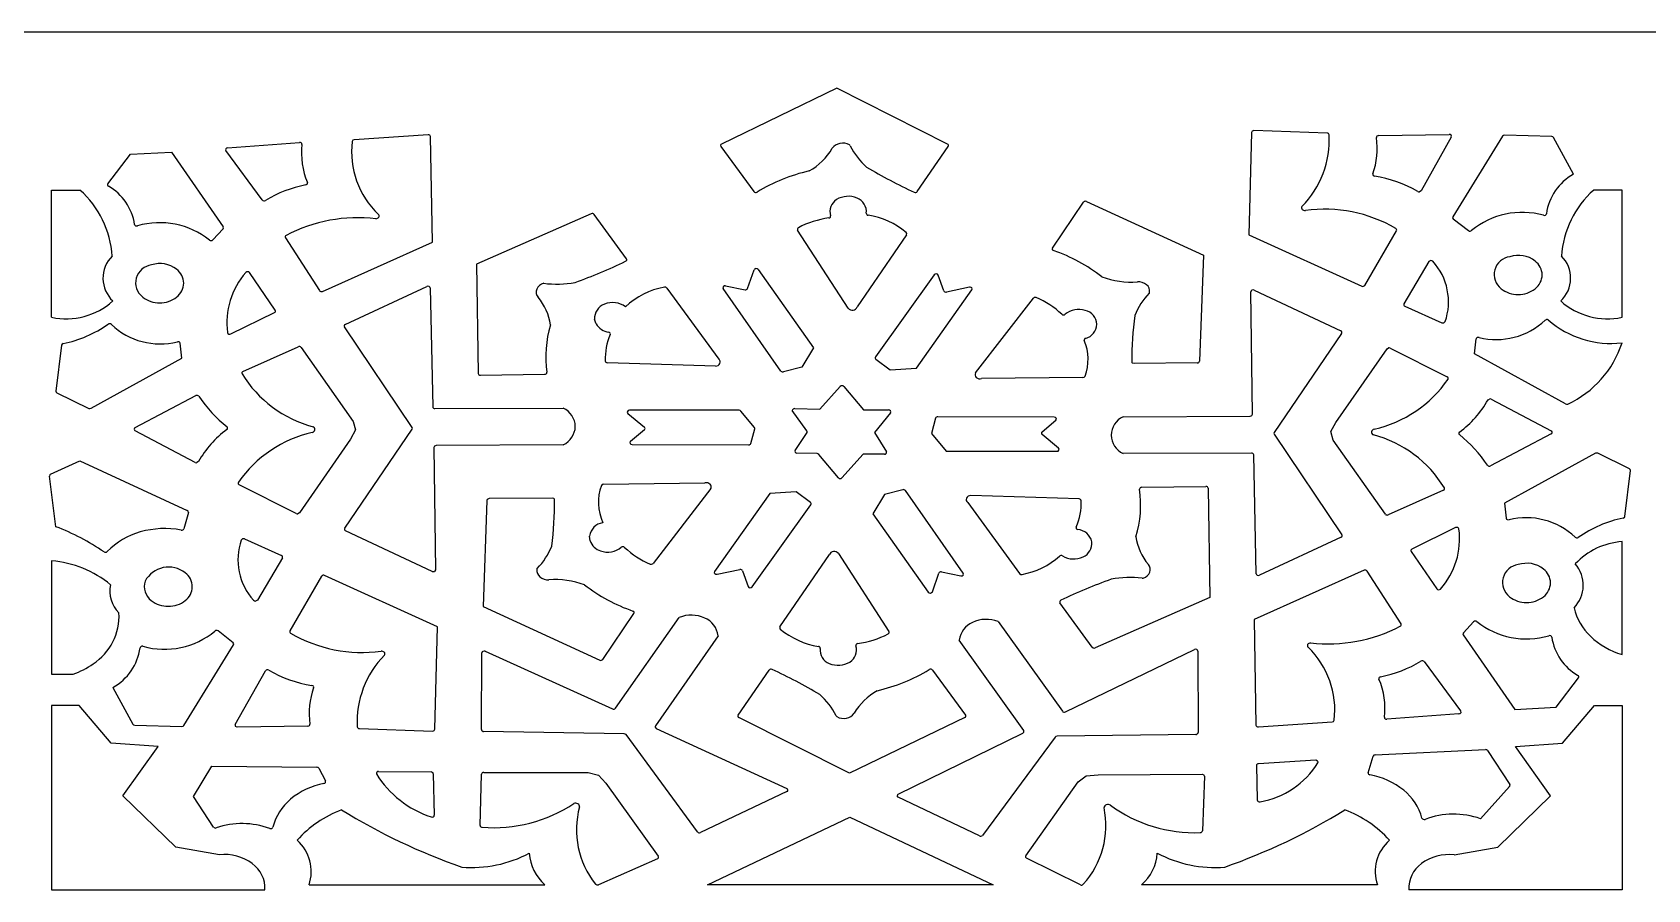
# Model space of a CAD drawing. Extents: x 0 to 1000, y 0 to 1000.
# Drawn here: x 289.7 to 572.7, y 849.8 to 1000 of the extents above; entities that cross this region are included whole.
import ezdxf

# ---------------------------------------------------------------- set-up
doc = ezdxf.new("R2010")
doc.units = 0
doc.layers.add('WHITE', color=7, linetype='CONTINUOUS')

msp = doc.modelspace()

# ---------------------------------------------------------------- linework, layer by layer
at = {"layer": 'WHITE', "linetype": 'Continuous'}
for p, q in [((1000, 1000), (0, 1000)), ((430.6773, 990.1848), (410.4883, 980.405)), ((450.0656, 980.3923), (430.6773, 990.1848)), ((359.0648, 982.042), (346.1329, 981.1694)), ((503.3389, 982.4632), (502.8746, 964.519)), ((503.4609, 982.687), (503.3389, 982.4632)), ((516.557, 982.3498), (503.7419, 982.7725)), ((525.5901, 981.9113), (537.9495, 982.1006)), ((330.0144, 970.6182), (323.634, 979.2619)), ((323.9295, 979.7399), (336.5527, 980.7049)), ((359.822, 963.2541), (359.484, 981.7316)), ((410.3105, 980.2103), (410.3539, 979.9701)), ((410.3539, 979.9701), (416.1455, 972.1027)), ((444.7737, 972.0872), (450.1996, 979.9683)), ((538.3089, 981.6526), (533.0211, 972.2452)), ((547.2929, 981.7987), (538.5967, 967.6864)), ((555.9189, 981.75), (547.6519, 981.9726)), ((559.7309, 975.1262), (556.2607, 981.5614)), ((302.9798, 973.4638), (306.9162, 978.6248)), ((306.9162, 978.6248), (314.1472, 978.9865)), ((314.1472, 978.9865), (323.1703, 965.9303)), ((293.1211, 950.067), (293.1211, 972.3572)), ((293.1211, 972.3572), (298.079, 972.3572)), ((533.0211, 972.2452), (532.769, 972.0715)), ((568.2334, 972.3572), (563.2757, 972.3572)), ((568.2334, 950.067), (568.2334, 972.3572)), ((387.6583, 968.1999), (367.5763, 959.3882)), ((393.8222, 960.3058), (388.1749, 968.0827)), ((468.4494, 962.2028), (473.8994, 970.2312)), ((474.4278, 970.3536), (494.8967, 960.9696)), ((323.1436, 965.5861), (321.3564, 963.6253)), ((432.6464, 951.6417), (423.8012, 965.3517)), ((523.1833, 955.6604), (528.7238, 965.2397)), ((538.6751, 967.3158), (541.3242, 965.2495)), ((334.066, 964.0123), (340.0251, 954.7404)), ((340.5545, 954.6103), (359.822, 963.2541)), ((442.8812, 964.5389), (434.2138, 951.8733)), ((502.8746, 964.519), (522.6445, 955.5192)), ((367.5763, 959.3882), (367.8562, 940.2246)), ((494.8967, 960.9696), (494.2029, 942.3653)), ((534.4191, 959.8302), (530.0385, 952.4415)), ((534.7357, 960.0076), (534.4191, 959.8302)), ((332.2935, 951.3345), (327.7945, 957.8851)), ((415.0567, 955.1186), (416.1754, 958.3727)), ((416.390022, 958.575706), (416.5, 958.6008)), ((416.8837, 958.4452), (426.585, 944.7297)), ((447.7449, 957.5124), (437.449, 943.123)), ((449.4203, 954.6993), (448.4514, 957.4406)), ((340.2562, 954.5847), (340.5545, 954.6103)), ((344.561, 948.8033), (358.8619, 955.4753)), ((359.4413, 955.2061), (359.8786, 934.3931)), ((400.8832, 955.1936), (409.9849, 942.7329)), ((420.8848, 940.6451), (410.7686, 955.1191)), ((411.1981, 955.5827), (414.5907, 954.8972)), ((444.6319, 941.1355), (454.3308, 954.852)), ((453.8994, 955.3165), (449.8883, 954.4805)), ((454.3039, 955.2011), (454.222289, 955.266283)), ((503.4902, 933.08), (503.2193, 954.533)), ((503.7998, 954.8102), (518.9726, 947.6771)), ((324.511, 947.1388), (332.1559, 950.9093)), ((454.9949, 940.3058), (465.1158, 953.4144)), ((530.2009, 952.0265), (536.6898, 949.12)), ((356.2993, 930.7544), (344.4138, 948.3761)), ((388.493153, 948.922722), (388.2251, 949.7049)), ((554.7517, 949.5688), (555.0196, 949.6878)), ((315.9308, 942.8758), (315.6432, 945.5041)), ((519.1179, 947.2495), (507.2926, 929.8979)), ((542.4038, 943.6344), (542.6914, 946.2627)), ((294.8382, 945.1901), (293.8592, 937.1311)), ((300.0245, 934.1152), (315.9308, 942.8758)), ((326.6382, 940.5734), (336.2976, 944.8936)), ((336.8194, 944.7743), (345.9641, 931.825)), ((426.585, 944.7297), (424.5648, 941.3275)), ((437.5214, 942.7308), (440.0128, 940.8625)), ((518.0859, 931.6326), (527.0751, 944.5411)), ((527.0751, 944.5411), (527.3156, 944.6913)), ((527.6152, 944.654), (537.613, 939.614)), ((558.3101, 934.8738), (542.4038, 943.6344)), ((368.2501, 939.9121), (379.4917, 940.073)), ((409.4469, 941.5089), (390.4811, 942.1103)), ((424.5648, 941.3275), (421.3373, 940.5)), ((440.0128, 940.8625), (444.6319, 941.1355)), ((482.7471, 941.9543), (482.4711, 942.045)), ((493.8203, 942.0588), (482.7471, 941.9543)), ((294.0456, 936.8286), (299.6087, 934.1062)), ((427.6988, 933.9593), (431.2843, 937.9432)), ((431.9163, 937.9345), (435.3329, 933.8526)), ((473.7934, 939.5183), (456.0243, 939.3136)), ((307.7572, 930.7248), (318.3699, 936.3318)), ((360.2669, 934.0822), (382.734753, 934.129899)), ((423.2976, 934.0638), (427.6988, 933.9593)), ((544.7615, 935.5731), (545.0053, 935.7458)), ((545.3247, 935.7078), (555.8339, 930.1522)), ((345.9641, 931.825), (346.3779, 930.3192)), ((394.0714, 933.2292), (396.9639, 930.8112)), ((413.5432, 933.7675), (394.3485, 933.7662)), ((416.2536, 930.751), (413.8639, 933.6286)), ((425.4457, 930.1781), (422.866803, 933.704704)), ((435.3329, 933.8526), (439.7357, 933.8344)), ((440.0594, 933.3469), (437.3067, 929.8592)), ((447.9794, 932.4036), (447.2436, 929.708)), ((468.7716, 932.5664), (448.3595, 932.6511)), ((466.6252, 929.975), (469.0488, 932.0309)), ((480.8296, 932.6279), (503.1058, 932.7606)), ((517.2131, 930.0268), (518.0859, 931.6326)), ((318.2665, 924.6383), (307.7572, 930.1937)), ((345.5053, 928.7134), (336.5162, 915.8049)), ((344.4734, 913.0965), (356.2986, 930.448)), ((346.3779, 930.3192), (345.5053, 928.7134)), ((396.9658, 930.371), (394.5423, 928.3152)), ((415.6116, 927.9424), (416.3111, 930.5048)), ((423.3684, 926.7389), (425.4532, 929.8648)), ((437.3067, 929.8592), (439.3584, 926.5156)), ((447.2436, 929.708), (449.8425, 926.5786)), ((469.5196, 927.1168), (466.6272, 929.5348)), ((507.2918, 929.5916), (519.1772, 911.97)), ((517.627, 928.5212), (517.2131, 930.0268)), ((526.7719, 915.5719), (517.627, 928.5212)), ((555.8339, 929.6214), (545.2211, 924.0142)), ((555.8339, 930.1522), (556.0108, 929.8868)), ((360.1009, 927.266), (360.372, 905.813)), ((382.7615, 927.7181), (360.4854, 927.5854)), ((394.8194, 927.7797), (415.2315, 927.6951)), ((427.2067, 926.1881), (423.6972, 926.2716)), ((430.9493, 921.9479), (427.5152, 926.0504)), ((435.3017, 926.0731), (431.5813, 921.9391)), ((439.0102, 926.0577), (435.3017, 926.0731)), ((449.8425, 926.5786), (469.2425, 926.5798)), ((503.3242, 926.2637), (480.8558, 926.2163)), ((504.1497, 905.1399), (503.7126, 925.9529)), ((563.5665, 926.2308), (547.6604, 917.4702)), ((569.5455, 923.5173), (563.9823, 926.2399)), ((292.9294, 922.56), (298.0347, 924.9351)), ((298.0347, 924.9351), (316.8837, 916.2305)), ((318.8297, 924.7729), (318.5859, 924.6002)), ((568.7528, 915.1558), (569.7318, 923.2149)), ((293.8821, 913.3692), (292.7358, 922.2521)), ((335.9758, 915.6921), (325.978, 920.732)), ((389.7976, 920.8277), (407.5668, 921.0325)), ((408.5962, 920.0402), (398.4753, 906.9316)), ((442.2537, 919.846), (439.0262, 919.0186)), ((484.0996, 920.273), (495.3409, 920.4341)), ((495.7351, 920.1216), (496.0148, 900.9578)), ((536.9528, 919.7726), (527.2934, 915.4524)), ((369.3881, 917.9807), (368.6945, 899.3764)), ((380.8439, 918.3917), (369.7707, 918.2872)), ((381.1202, 918.3009), (380.8439, 918.3917)), ((418.9591, 919.2106), (409.2604, 905.494)), ((415.8464, 902.8336), (426.1423, 917.223)), ((423.5782, 919.4836), (418.9591, 919.2106)), ((426.0698, 917.6154), (423.5782, 919.4836)), ((439.0262, 919.0186), (437.0063, 915.6164)), ((452.8224, 905.227), (442.7062, 919.7009)), ((453.6061, 917.6132), (462.7079, 905.1524)), ((473.1101, 918.2357), (454.1441, 918.8372)), ((547.6604, 917.4702), (547.9478, 914.8419)), ((317.0711, 915.887), (316.2906, 913.0024)), ((336.5162, 915.8049), (336.2754, 915.6547)), ((437.0063, 915.6164), (446.7073, 901.9007)), ((548.1151, 914.6089), (548.4416, 914.5663)), ((359.7913, 905.5358), (344.6185, 912.6689)), ((387.443033, 910.904791), (387.3529, 911.7137)), ((519.03, 911.5428), (504.7294, 904.8708)), ((539.08, 913.2072), (531.4354, 909.4367)), ((326.3431, 911.0378), (326.567, 911.241)), ((326.9012, 911.226), (333.3902, 908.3195)), ((420.7101, 895.8072), (429.3775, 908.4727)), ((430.9448, 908.7043), (439.7898, 894.9943)), ((531.2978, 909.0115), (535.7965, 902.4611)), ((568.2334, 890.9849), (568.2334, 910.7683)), ((293.1211, 907.4162), (293.1211, 887.5365)), ((333.5525, 907.9045), (329.1719, 900.5158)), ((360.372, 905.813), (360.1801, 905.5369)), ((409.6916, 905.0295), (413.7028, 905.8655)), ((414.1707, 905.6468), (415.1398, 902.9054)), ((523.0365, 905.7358), (503.7692, 897.092)), ((529.5251, 896.3337), (523.566, 905.6056)), ((340.4077, 904.6857), (334.8674, 895.1063)), ((360.7166, 895.827), (340.9466, 904.8268)), ((447.4156, 901.9735), (448.5345, 905.2275)), ((449.0005, 905.4488), (452.393, 904.7633)), ((329.1719, 900.5158), (328.8553, 900.3385)), ((475.4164, 892.2633), (469.7688, 900.0402)), ((496.0148, 900.9578), (475.9328, 892.1461)), ((536.1166, 902.2997), (536.4533, 902.4362)), ((368.6945, 899.3764), (389.1633, 889.9924)), ((389.6916, 890.1149), (395.1416, 898.1433)), ((391.8842, 881.5557), (403.068, 897.4649)), ((395.1696, 898.3982), (394.9574, 898.5866)), ((324.9159, 893.0302), (322.2668, 895.0965)), ((360.2521, 877.8828), (360.7166, 895.827)), ((458.9167, 896.7326), (470.1954, 881.0493)), ((503.7692, 897.092), (504.1072, 878.6144)), ((540.4207, 894.4158), (549.4438, 881.3595)), ((542.2346, 896.7208), (540.4474, 894.7599)), ((316.2981, 878.5474), (324.9945, 892.6596)), ((369.0633, 891.5338), (391.3605, 881.4366)), ((409.8826, 894.2776), (398.8853, 878.4617)), ((463.4129, 877.6465), (452.1284, 893.5082)), ((470.7266, 880.9372), (493.3483, 891.8553)), ((493.9327, 891.5834), (493.9523, 877.2894)), ((368.41531, 877.81369), (368.4881, 891.2588)), ((533.5766, 889.7278), (539.9573, 881.0843)), ((293.1211, 887.5365), (296.8838, 887.5365)), ((325.2821, 878.6935), (330.5699, 888.1008)), ((413.3915, 880.3777), (418.8173, 888.2588)), ((447.4455, 888.2433), (453.2371, 880.3759)), ((556.6748, 881.7214), (560.6112, 886.8822)), ((303.8601, 885.22), (307.3305, 878.7846)), ((297.9672, 882.0645), (293.1211, 882.0645)), ((293.1211, 882.0645), (293.1211, 849.7674)), ((303.5601, 875.4556), (297.9672, 882.0645)), ((539.6616, 880.6061), (527.0383, 879.641)), ((539.9573, 881.0843), (539.9711, 880.7785)), ((549.4438, 881.3595), (556.6748, 881.7214)), ((557.7944, 875.4556), (563.3875, 882.0645)), ((563.3875, 882.0645), (568.2334, 882.0645)), ((568.2334, 882.0645), (568.2334, 849.7674)), ((307.6721, 878.596), (315.9394, 878.3735)), ((325.6415, 878.2455), (325.3101, 878.3883)), ((338.0011, 878.4347), (325.6415, 878.2455)), ((347.0341, 877.9962), (359.8492, 877.5735)), ((393.4308, 877.0866), (368.795, 877.4944)), ((398.8489, 878.2212), (399.032, 878.0302)), ((399.032, 878.0302), (421.9247, 867.4953)), ((432.9137, 870.1612), (413.5254, 879.9538)), ((453.1027, 879.941), (432.9137, 870.1612)), ((504.5264, 878.3041), (517.4584, 879.1766)), ((311.8025, 874.8549), (303.5601, 875.4556)), ((305.6208, 866.2033), (311.8025, 874.8549)), ((406.2489, 859.8966), (393.7552, 876.9329)), ((441.4176, 866.5007), (463.2775, 877.2165)), ((468.927, 876.5053), (456.1766, 859.2911)), ((493.5712, 876.973), (469.2524, 876.6578)), ((549.5521, 874.8549), (557.7944, 875.4556)), ((555.7339, 866.2033), (549.5521, 874.8549)), ((514.5676, 872.445), (504.5392, 871.8478)), ((514.9139, 872.3099), (514.5676, 872.445)), ((523.7687, 870.2727), (524.6362, 873.1788)), ((524.9902, 873.4195), (544.3086, 874.3273)), ((544.6724, 874.1605), (548.57, 868.2044)), ((317.9586, 866.107), (321.1902, 871.4006)), ((321.1902, 871.4006), (339.5518, 871.2518)), ((339.9035, 871.0609), (341.0899, 868.8169)), ((350.3983, 870.4986), (359.5964, 870.404)), ((359.9789, 870.0943), (360.156, 862.8041)), ((368.1841, 861.0252), (368.4311, 870.0147)), ((368.8185, 870.3239), (387.1275, 870.3148)), ((387.1275, 870.3148), (388.9317, 869.8545)), ((388.9317, 869.8545), (390.1986, 868.4346)), ((472.9589, 868.6627), (474.3494, 869.7083)), ((474.3494, 869.7083), (476.4891, 869.8942)), ((476.4891, 869.8942), (494.6768, 869.9929)), ((494.6768, 869.9929), (494.9565, 869.8978)), ((495.0668, 869.6674), (494.7194, 860.0788)), ((504.1803, 871.5256), (504.3416, 865.4845)), ((314.8933, 857.1914), (305.6208, 866.2033)), ((321.4649, 860.7435), (317.9586, 866.107)), ((390.1986, 868.4346), (399.3976, 855.6248)), ((421.9285, 866.9462), (406.7754, 859.7852)), ((441.4219, 865.9565), (441.2296, 866.2278)), ((463.7947, 855.7227), (472.9589, 868.6627)), ((548.5407, 867.8684), (543.4495, 862.1973)), ((546.4612, 857.1914), (555.7339, 866.2033)), ((455.6499, 859.1816), (441.4219, 865.9565)), ((407.9941, 850.6249), (432.9393, 862.503)), ((432.9393, 862.503), (458.0745, 850.6249)), ((322.5469, 855.8695), (314.8933, 857.1914)), ((399.247, 855.1865), (388.902, 850.6378)), ((473.3413, 850.6249), (463.9289, 855.2941)), ((538.8076, 855.8695), (546.4612, 857.1914)), ((293.1211, 849.7674), (330.4949, 849.7674)), ((338.2216, 850.6249), (379.5472, 850.6249)), ((458.0745, 850.6249), (407.9941, 850.6249)), ((525.382, 850.6249), (484.0564, 850.6249)), ((568.2334, 849.7674), (530.8596, 849.7674))]:
    msp.add_line(p, q, dxfattribs=at)
for centre, radius, start, end in [((359.10234, 981.609326), 0.4343, 54.116511, 94.958727), ((503.722472, 982.331841), 0.441087, 87.475546, 126.371366), ((500.324143, 981.154686), 16.628153, 315.379779, 3.091314), ((516.574243, 981.991287), 0.358927, 9.641264, 92.753496), ((537.973215, 981.699871), 0.40143, 39.961763, 93.386733), ((323.845006, 979.424761), 0.266547, 147.621349, 217.662014), ((323.947034, 979.344219), 0.396069, 92.537267, 145.685012), ((336.595595, 980.278024), 0.429025, 51.460716, 95.738204), ((336.690759, 980.386502), 0.284967, 354.683988, 52.837723), ((350.175422, 978.834564), 13.288777, 173.407979, 202.860141), ((360.804337, 979.055356), 15.136199, 173.03926, 226.313596), ((346.13123, 980.808652), 0.360752, 89.734748, 167.016841), ((359.189028, 981.718291), 0.295273, 2.583377, 55.351944), ((410.623615, 980.102897), 0.331023, 114.12807, 161.067287), ((420.369449, 985.345418), 11.078753, 299.547619, 329.20047), ((431.586418, 978.513369), 2.058274, 100.217808, 145.718878), ((431.684862, 978.209829), 2.374853, 59.463342, 101.256172), ((432.720841, 979.967421), 0.334662, 27.085682, 59.339942), ((443.925576, 985.555909), 12.186428, 206.492388, 228.836833), ((449.961731, 980.126299), 0.285561, 326.406785, 68.670219), ((512.360807, 979.626146), 12.996335, 340.027501, 8.560567), ((525.498733, 981.589861), 0.287861, 132.380489, 185.811596), ((525.589686, 981.483661), 0.42764, 89.944539, 131.791089), ((538.077189, 981.78517), 0.266954, 330.224562, 40.262495), ((547.627359, 981.565752), 0.407587, 86.548097, 145.143101), ((555.923374, 981.354086), 0.395939, 31.574088, 90.647431), ((483.202726, 1055.662248), 92.317759, 239.180001, 245.038716), ((337.681553, 973.570346), 0.268847, 325.456122, 22.239658), ((433.145588, 944.540579), 32.013316, 103.204448, 120.895056), ((524.826609, 975.097437), 0.266603, 160.370245, 217.782033), ((524.918998, 975.167049), 0.382274, 217.544521, 262.907864), ((521.429786, 952.939799), 22.117374, 60.132347, 81.046961), ((564.26254, 966.923928), 9.370861, 118.920033, 172.140746), ((286.839288, 959.698805), 16.928263, 3.687705, 48.397309), ((303.202519, 973.293961), 0.280087, 142.671886, 242.686928), ((298.406974, 964.93141), 9.360187, 8.714619, 60.092319), ((341.728305, 952.200634), 21.452681, 100.946243, 121.31165), ((337.589243, 973.644384), 0.38696, 279.738744, 324.176561), ((416.456338, 972.347228), 0.395493, 218.191175, 262.088303), ((416.476588, 972.411006), 0.461589, 260.688235, 300.059881), ((432.659519, 967.452038), 3.813601, 65.734122, 122.097811), ((433.336994, 968.574631), 2.516623, 353.613605, 69.294082), ((444.436571, 972.390763), 0.464878, 245.542139, 282.779313), ((444.45603, 972.32593), 0.397374, 282.110737, 323.074995), ((532.669585, 972.521697), 0.461043, 240.734445, 282.452535), ((574.515412, 959.698805), 16.928263, 131.602691, 176.312971), ((330.325664, 970.863632), 0.396386, 218.255783, 262.321363), ((330.345242, 970.927511), 0.462436, 260.974789, 300.435863), ((350.076762, 967.814943), 0.401796, 330.567315, 47.230917), ((387.839381, 967.800928), 0.438142, 40.02379, 114.411784), ((431.902531, 968.604267), 2.435434, 121.415064, 197.670975), ((429.32775, 967.773403), 0.270254, 322.584592, 19.809381), ((436.166256, 968.27137), 0.329084, 175.934708, 266.226896), ((434.054668, 954.466713), 13.63738, 49.978096, 81.184669), ((474.217453, 969.995125), 0.396092, 102.384919, 143.415374), ((474.238041, 969.929959), 0.464198, 65.871281, 103.141852), ((512.4945, 969.253541), 0.401417, 146.516719, 222.995244), ((512.657703, 969.400584), 0.62107, 222.649721, 279.648871), ((516.086675, 944.161267), 24.850464, 59.755584, 97.688964), ((550.725797, 954.555302), 13.891668, 74.353496, 129.569035), ((554.593286, 968.378179), 0.462072, 254.833966, 297.549383), ((554.658473, 968.258197), 0.325553, 297.144042, 350.64886), ((307.969774, 966.39939), 0.314638, 189.104981, 244.79855), ((308.044407, 966.521389), 0.45707, 242.844911, 286.079251), ((312.069831, 952.690512), 13.947695, 51.429501, 106.232293), ((322.950778, 965.774193), 0.269369, 315.711335, 35.417428), ((346.833397, 940.144921), 27.370602, 83.520724, 117.495655), ((349.924969, 967.933806), 0.593113, 269.713198, 327.771461), ((424.044167, 965.501643), 0.28551, 111.873074, 211.680118), ((431.767862, 950.35841), 17.283581, 98.273768, 116.938553), ((429.232049, 967.854993), 0.395894, 277.058839, 321.621321), ((528.476953, 965.37682), 0.282374, 330.948458, 63.352075), ((538.831012, 967.542376), 0.275037, 148.422259, 235.467234), ((541.58758, 965.601087), 0.439297, 233.162442, 272.155153), ((541.595732, 965.600724), 0.438703, 271.092988, 309.825497), ((321.041679, 963.934884), 0.437382, 230.911383, 273.673195), ((321.051485, 963.926868), 0.428855, 272.434311, 315.316251), ((334.308044, 964.161938), 0.284565, 112.990388, 211.725452), ((442.656909, 964.694674), 0.273078, 325.219353, 52.115237), ((468.666281, 962.050044), 0.265277, 144.841875, 202.670133), ((307.575557, 956.907888), 5.460884, 134.728055, 226.91468), ((312.111462, 954.763464), 4.710681, 51.847764, 108.523796), ((352.031257, 1047.352933), 96.891527, 289.787499, 295.460871), ((393.550577, 960.175633), 0.332182, 293.757181, 340.600846), ((393.61287, 960.145639), 0.263573, 342.253354, 37.419941), ((468.730638, 962.082338), 0.337145, 203.518919, 253.307877), ((458.668049, 933.276343), 30.176161, 52.310768, 70.715901), ((534.773808, 959.583989), 0.425322, 43.210793, 95.140535), ((527.365345, 952.789375), 10.477761, 340.594958, 42.553075), ((548.975057, 957.557079), 3.144094, 96.763193, 232.563341), ((550.103131, 956.213373), 4.710572, 51.846822, 108.546891), ((551.101769, 957.420992), 3.144267, 1.239353, 52.562326), ((553.779201, 956.907836), 5.460738, 313.084479, 45.271287), ((310.983729, 956.107437), 3.144365, 96.73646, 232.559735), ((313.110294, 955.971356), 3.144043, 1.240103, 52.5635), ((337.146815, 949.101083), 13.333262, 138.649979, 187.446445), ((327.453837, 957.61351), 0.433279, 87.279724, 136.856075), ((327.471315, 957.641758), 0.404554, 36.977907, 89.563116), ((416.496876, 958.247784), 0.344893, 108.048339, 158.76531), ((416.555115, 958.185819), 0.418625, 38.287118, 97.565299), ((448.078699, 957.236365), 0.433147, 83.584181, 140.410967), ((448.107565, 957.293221), 0.374089, 23.201565, 87.00671), ((482.302314, 971.321226), 15.084525, 249.894861, 273.981125), ((551.101993, 957.557133), 3.144046, 307.433898, 358.758276), ((313.110046, 956.107517), 3.144292, 307.436125, 358.758668), ((340.337223, 954.954316), 0.378393, 214.425143, 257.635854), ((359.054079, 955.055268), 0.461908, 65.503912, 114.585683), ((359.129065, 955.185172), 0.312936, 3.834598, 68.136673), ((379.376135, 954.474612), 1.380308, 157.860424, 220.815913), ((379.783427, 954.230435), 1.851017, 104.399913, 155.61015), ((381.556356, 974.153506), 18.267233, 262.977751, 280.330676), ((402.825948, 942.216069), 13.334721, 100.215597, 133.454004), ((400.552969, 954.921525), 0.427875, 39.484792, 102.412144), ((410.992371, 955.276173), 0.273396, 135.851227, 215.066466), ((411.10382, 955.155394), 0.437584, 77.55771, 134.667957), ((414.691125, 955.286942), 0.402473, 255.550895, 335.274572), ((449.78578, 954.871129), 0.403858, 205.180314, 284.705499), ((453.994838, 954.86698), 0.459539, 60.33328, 101.986556), ((454.112904, 955.010796), 0.26962, 323.916462, 44.89601), ((493.729166, 946.131551), 11.659975, 135.655736, 158.669797), ((483.517096, 954.074042), 2.205427, 49.93951, 94.355639), ((484.019099, 954.622374), 1.463001, 352.811381, 51.165865), ((485.184019, 954.48554), 0.290288, 315.340648, 350.834237), ((503.542524, 954.513336), 0.323822, 113.983317, 176.518575), ((503.606433, 954.388438), 0.463977, 65.369814, 114.924841), ((522.833435, 955.943642), 0.464594, 246.004348, 284.721718), ((522.858699, 955.868601), 0.385634, 283.924607, 327.323586), ((549.973736, 958.764611), 4.710355, 231.846417, 270.786587), ((550.10303, 958.765002), 4.710746, 269.213897, 308.151928), ((295.661425, 962.101616), 12.299806, 258.080703, 311.710425), ((311.982035, 957.314435), 4.709979, 231.843606, 270.786654), ((312.111313, 957.315022), 4.710565, 269.214073, 308.153913), ((332.054705, 951.176912), 0.286106, 290.713568, 33.421982), ((371.412147, 947.546786), 9.175264, 7.37532, 41.050485), ((390.903971, 949.84215), 2.682385, 109.860078, 182.932936), ((391.405743, 948.866402), 3.773178, 53.413348, 111.993211), ((433.359684, 952.289412), 0.963485, 222.241651, 279.73495), ((433.417851, 952.19002), 0.856649, 277.02359, 338.301638), ((465.445612, 953.123745), 0.439609, 66.016723, 138.611042), ((459.770952, 939.72082), 14.994269, 46.490128, 67.022332), ((473.049887, 947.64152), 3.783119, 72.507822, 128.912211), ((473.662505, 948.718806), 2.58467, 2.507817, 78.291933), ((530.292474, 952.301611), 0.289951, 151.154017, 251.58931), ((565.693169, 962.101683), 12.299852, 228.289803, 281.918803), ((290.917089, 966.179087), 21.137431, 281.48917, 304.946007), ((303.278662, 948.477641), 0.453118, 85.400246, 124.088823), ((303.290022, 948.511272), 0.418773, 45.565912, 86.580487), ((312.1125, 957.77589), 12.374601, 226.428554, 284.207733), ((344.655858, 948.531655), 0.287731, 109.249049, 212.726194), ((399.15097, 943.108381), 19.467197, 163.232031, 187.922942), ((391.180905, 950.57084), 3.152825, 211.516449, 261.287011), ((470.381825, 950.910725), 0.426726, 227.621349, 269.902699), ((470.391913, 950.926054), 0.442187, 268.598717, 309.570773), ((473.575957, 948.959498), 2.671792, 284.745561, 357.262655), ((541.183264, 942.615946), 58.828987, 172.423265, 180.337906), ((536.876526, 949.54779), 0.466766, 246.419272, 288.444), ((536.913733, 949.451346), 0.363536, 287.690116, 336.811351), ((546.222277, 958.534858), 12.375025, 255.793351, 313.570362), ((555.058211, 949.243308), 0.446166, 55.612423, 94.964513), ((566.362906, 962.309479), 16.834518, 228.962701, 276.379342), ((295.175886, 945.124685), 0.343964, 98.120441, 169.036679), ((315.257872, 945.336877), 0.45594, 61.403868, 103.724311), ((315.334915, 945.459546), 0.311488, 8.223504, 63.046924), ((324.24714, 947.434549), 0.326966, 190.832385, 250.890536), ((324.310447, 947.556564), 0.463409, 248.432591, 295.6439), ((400.401002, 942.866352), 10.302025, 156.103227, 182.514941), ((390.650604, 947.085013), 0.373127, 34.825862, 81.881012), ((390.740407, 947.146517), 0.264285, 336.136981, 34.998846), ((474.322316, 946.080817), 0.302248, 102.674403, 198.862613), ((466.151435, 942.706926), 8.538408, 339.693937, 22.562964), ((518.877035, 947.40614), 0.287319, 326.963211, 70.572676), ((543.01026, 946.210321), 0.323133, 118.011613, 170.671375), ((543.077733, 946.089385), 0.4616, 76.537208, 118.355597), ((551.285831, 951.042122), 17.80628, 294.697912, 342.133663), ((336.481402, 944.496734), 0.437362, 39.39304, 114.850398), ((390.462617, 942.46752), 0.357698, 188.556527, 272.961967), ((409.64426, 942.223618), 0.612702, 336.326101, 56.222853), ((437.672398, 942.961457), 0.275687, 144.128657, 236.789422), ((527.411208, 944.237374), 0.463886, 63.912368, 101.894092), ((326.730213, 940.297935), 0.290426, 108.470859, 207.796558), ((344.304858, 951.087196), 20.91204, 211.494167, 255.064879), ((368.147343, 940.235079), 0.291332, 182.061359, 233.364738), ((368.235337, 940.339776), 0.427931, 232.275306, 271.976985), ((379.491871, 940.501339), 0.428339, 269.977086, 311.554057), ((379.583645, 940.394566), 0.28757, 311.982074, 6.07503), ((409.436547, 942.373747), 0.864909, 270.685844, 332.740492), ((421.220241, 940.913066), 0.429332, 218.619496, 285.822258), ((455.516464, 939.991279), 0.609059, 148.908553, 228.488778), ((473.80875, 939.902846), 0.384852, 267.714183, 335.589918), ((482.645973, 942.277335), 0.290792, 181.642522, 233.032176), ((493.847841, 942.416469), 0.358727, 265.596894, 351.799384), ((537.508792, 939.347708), 0.285956, 328.077034, 68.628102), ((294.161897, 937.108942), 0.303507, 175.81324, 247.469374), ((431.593018, 937.638351), 0.433867, 88.668511, 135.361286), ((431.607027, 937.655791), 0.416328, 42.024372, 90.540413), ((455.768558, 940.247087), 0.967885, 227.350123, 285.321058), ((520.032062, 951.501236), 21.572784, 282.788617, 325.223106), ((299.807666, 934.523462), 0.462271, 244.506471, 297.973479), ((318.580969, 935.918215), 0.464331, 78.240663, 117.037007), ((318.606807, 935.993136), 0.385847, 35.609908, 79.72972), ((339.402453, 950.038805), 24.708916, 214.01106, 230.968581), ((360.234762, 934.439995), 0.359236, 187.500894, 275.132719), ((381.273143, 930.848865), 3.591864, 1.287955, 65.988351), ((423.275908, 933.651867), 0.412504, 86.985671, 172.640821), ((529.15802, 944.432938), 17.943392, 306.22577, 330.411586), ((545.113773, 935.296222), 0.462479, 62.865595, 103.564878), ((558.527026, 935.281687), 0.461983, 241.994614, 295.49789), ((394.232422, 933.447593), 0.271337, 152.519686, 233.598606), ((394.332546, 933.369807), 0.396714, 87.695159, 149.223801), ((413.552635, 933.349608), 0.417999, 41.87036, 91.293314), ((439.754815, 933.444326), 0.390542, 35.083916, 92.805453), ((439.853485, 933.517795), 0.267593, 320.309777, 34.354309), ((448.335399, 932.272492), 0.379374, 86.357721, 159.782158), ((468.795787, 932.188166), 0.379006, 29.240181, 93.658867), ((468.881857, 932.2488), 0.2745, 307.457282, 26.971798), ((482.435576, 929.282406), 3.710996, 115.642941, 177.930748), ((503.108913, 933.194261), 0.433672, 269.588727, 308.570913), ((503.192079, 933.087316), 0.298211, 308.889092, 358.594135), ((307.887494, 930.446308), 0.307464, 115.072767, 177.596895), ((307.8763, 930.464739), 0.296052, 181.071965, 246.278285), ((334.4297, 915.915973), 17.938929, 126.222037, 150.41418), ((323.660045, 930.630112), 0.295489, 304.945407, 356.893783), ((323.674654, 930.619856), 0.280505, 358.824302, 53.348566), ((343.559347, 908.845249), 21.572597, 102.789843, 145.224328), ((338.654852, 930.460805), 0.592388, 282.5626, 349.022434), ((338.727961, 930.405454), 0.511675, 353.552934, 68.522896), ((356.08117, 930.601698), 0.266268, 324.744145, 34.99406), ((381.155153, 931.063837), 3.711376, 295.64648, 357.92721), ((394.709091, 928.097263), 0.274437, 127.427494, 206.96976), ((396.79754, 930.590378), 0.276475, 307.487787, 53.006813), ((416.050997, 930.573867), 0.269117, 345.128963, 41.162622), ((425.233734, 930.016286), 0.266671, 325.38475, 37.357901), ((466.793416, 929.75566), 0.276418, 127.48525, 233.035381), ((482.317722, 929.496933), 3.591625, 181.284824, 245.981198), ((507.509822, 929.744182), 0.26611, 144.714595, 214.986113), ((524.863843, 929.941119), 0.51241, 173.62666, 248.458658), ((524.936624, 929.884981), 0.592896, 102.598779, 169.010863), ((519.286091, 909.258761), 20.912192, 31.494051, 75.064845), ((539.917266, 929.726595), 0.281416, 178.919777, 233.253091), ((539.930126, 929.716126), 0.294648, 124.79193, 176.931249), ((524.189943, 910.307711), 24.707637, 34.011619, 50.970342), ((555.704074, 929.89959), 0.306993, 295.017609, 357.61222), ((360.397431, 927.259303), 0.296607, 128.695027, 178.706235), ((360.481873, 927.153221), 0.432194, 89.532454, 128.640133), ((394.795439, 928.158349), 0.379406, 209.278195, 273.620853), ((415.255941, 928.073291), 0.37898, 266.302295, 339.79523), ((423.587207, 926.587498), 0.266081, 145.319078, 216.239894), ((423.687073, 926.662346), 0.390877, 216.435006, 271.484599), ((427.206363, 925.772916), 0.415184, 41.939028, 89.953463), ((439.022827, 926.470705), 0.413198, 268.248807, 320.37792), ((439.129634, 926.373748), 0.269177, 321.776545, 31.802059), ((469.258417, 926.976685), 0.397204, 267.703378, 329.200052), ((469.358807, 926.898286), 0.271298, 332.567979, 53.652605), ((503.35655, 925.906039), 0.359121, 7.497735, 95.168258), ((563.783426, 925.822921), 0.461976, 64.50166, 118.005836), ((318.477546, 925.049692), 0.462367, 242.841988, 283.55311), ((544.983859, 924.351932), 0.38487, 215.543375, 259.75394), ((545.009988, 924.42811), 0.46464, 258.254096, 297.023574), ((569.429725, 923.237387), 0.302911, 355.74266, 67.529412), ((293.039717, 922.27582), 0.304841, 111.215895, 184.462748), ((326.082004, 920.998051), 0.285657, 147.982371, 248.648571), ((397.454532, 917.636775), 8.553021, 159.71445, 204.657606), ((389.782258, 920.443523), 0.384483, 87.713107, 155.641694), ((407.822499, 920.098863), 0.968019, 47.345925, 105.316272), ((408.074542, 920.354759), 0.609159, 328.910052, 48.472748), ((431.258678, 922.226243), 0.416161, 221.977278, 270.526185), ((431.272124, 922.244744), 0.434751, 268.731565, 315.329123), ((442.370759, 919.432934), 0.429332, 38.619496, 105.822258), ((464.442077, 917.236755), 19.465275, 343.232984, 7.925008), ((484.007563, 919.951442), 0.287778, 132.000581, 186.159124), ((484.09902, 919.844652), 0.428348, 89.922382, 131.533495), ((495.355385, 920.006029), 0.428316, 52.251302, 91.938072), ((495.442599, 920.11004), 0.292729, 2.263144, 53.285686), ((536.861056, 920.048019), 0.290297, 288.42325, 27.820149), ((369.743444, 917.929176), 0.35906, 85.646576, 171.749703), ((322.410308, 917.728439), 58.826423, 352.425283, 0.339493), ((380.94509, 918.068828), 0.290725, 1.610721, 52.963651), ((425.918471, 917.384543), 0.276035, 324.181117, 56.754776), ((453.947618, 918.122738), 0.613403, 156.380976, 236.167978), ((454.154988, 917.971487), 0.865781, 90.720563, 152.705773), ((463.192468, 917.479362), 10.29957, 336.100133, 2.517133), ((473.12864, 917.878782), 0.357399, 8.514742, 92.973574), ((316.779802, 915.950948), 0.298235, 347.618309, 69.611959), ((336.179949, 916.108773), 0.463997, 243.897468, 281.871329), ((527.109818, 915.848914), 0.436951, 219.34377, 294.843587), ((548.255927, 914.88658), 0.31135, 188.250741, 243.1079), ((551.478677, 902.569742), 12.375025, 46.429638, 104.206649), ((572.672843, 894.170474), 21.133729, 101.488256, 124.948498), ((568.415418, 915.221019), 0.343628, 278.07717, 349.059146), ((278.743454, 874.286503), 41.91224, 55.801698, 68.82617), ((312.066055, 900.126478), 12.790249, 105.463731, 136.054972), ((312.880421, 897.747429), 15.301049, 78.916822, 106.027533), ((315.911855, 913.218124), 0.46385, 258.805138, 296.35879), ((315.968326, 913.106347), 0.338623, 296.194346, 342.12327), ((326.714612, 910.79931), 0.465703, 66.380647, 108.479555), ((344.713967, 912.939714), 0.287148, 146.906285, 250.581546), ((390.131717, 911.294566), 2.810248, 99.220877, 171.422628), ((472.851522, 913.199656), 0.265146, 156.212948, 214.914325), ((472.94093, 913.261853), 0.37406, 214.888069, 261.818805), ((472.638358, 910.122372), 2.780431, 12.836512, 84.854946), ((492.178025, 912.798279), 9.174026, 187.370431, 221.049475), ((518.935285, 911.814396), 0.287638, 289.225398, 32.749845), ((526.444684, 911.244765), 13.332787, 318.649053, 7.447372), ((539.280568, 912.788993), 0.463815, 68.454494, 115.621997), ((539.344751, 912.912222), 0.325947, 10.728712, 70.994209), ((560.301255, 911.83401), 0.418173, 225.48977, 266.537637), ((560.312079, 911.869749), 0.454583, 265.447865, 304.048966), ((302.547458, 909.327271), 0.449185, 236.662584, 275.690952), ((302.557466, 909.303626), 0.424732, 274.663728, 314.848156), ((336.225526, 907.556672), 10.477623, 160.594963, 222.55411), ((369.859774, 914.215139), 11.662145, 315.661419, 338.674421), ((390.127981, 911.856955), 2.848783, 199.526047, 252.914223), ((390.54095, 912.705558), 3.784061, 250.711822, 308.903887), ((393.199022, 909.420153), 0.441986, 88.563815, 129.58148), ((393.209637, 909.436463), 0.425538, 47.55945, 89.93761), ((403.824147, 920.631634), 15.001773, 226.495743, 247.017891), ((430.173425, 908.156229), 0.856534, 97.043118, 158.316563), ((430.231158, 908.055971), 0.964166, 42.254512, 99.718455), ((472.763491, 910.456295), 2.601336, 293.80124, 6.263414), ((531.535994, 909.169282), 0.285713, 110.614739, 213.520811), ((569.184795, 898.255154), 12.549262, 94.347927, 136.665285), ((291.373601, 888.380302), 19.115941, 50.829913, 84.754938), ((313.617271, 901.581454), 4.71029, 51.845896, 151.486683), ((333.29851, 908.044405), 0.289973, 331.15273, 71.566649), ((379.572846, 905.724063), 1.463871, 172.836873, 231.15083), ((378.406097, 905.860547), 0.289385, 135.188169, 170.842986), ((398.145498, 907.222211), 0.439573, 246.013253, 318.614512), ((413.805374, 905.475076), 0.403673, 25.176166, 104.720349), ((460.728421, 918.225339), 13.435127, 280.297174, 311.821914), ((469.978768, 907.868536), 0.451448, 58.656068, 130.229565), ((472.179522, 911.525527), 3.816685, 238.996772, 295.344627), ((484.215615, 905.871455), 1.379696, 339.842096, 40.834202), ((523.22343, 905.308374), 0.466515, 76.188549, 113.621621), ((523.253353, 905.391091), 0.37916, 34.454201, 77.595675), ((550.434767, 903.596107), 3.145804, 96.748084, 232.56431), ((551.563482, 902.251693), 4.712951, 51.846756, 108.53743), ((552.562708, 903.45989), 3.145829, 1.240601, 52.563798), ((555.736655, 903.136894), 5.707939, 315.809546, 40.808243), ((308.518368, 902.027856), 5.204473, 166.979745, 226.161428), ((312.488958, 902.924756), 3.14379, 163.265459, 232.564243), ((314.615831, 902.788853), 3.144206, 1.240085, 52.562321), ((314.615831, 902.924947), 3.144206, 307.437678, 358.759915), ((340.732376, 904.477169), 0.385875, 103.927166, 147.288356), ((340.757616, 904.40223), 0.464731, 66.005259, 104.723814), ((359.98451, 905.956975), 0.463377, 245.357148, 294.967056), ((380.074011, 906.27201), 2.205472, 229.940261, 274.352782), ((381.289311, 889.026996), 15.082352, 69.893963, 93.984081), ((404.921603, 927.066686), 30.172847, 232.309379, 250.716813), ((409.47787, 905.335062), 0.269359, 143.838686, 224.908521), ((409.590205, 905.440715), 0.423532, 224.302709, 283.851404), ((415.483253, 903.052545), 0.373647, 203.191684, 267.030982), ((415.512766, 903.109689), 0.433055, 263.520865, 320.391534), ((448.899875, 905.059402), 0.402189, 75.51113, 155.294274), ((452.487247, 905.19125), 0.438206, 257.580065, 314.630404), ((452.598386, 905.069722), 0.273713, 315.946184, 35.072398), ((463.038079, 905.424387), 0.42778, 219.480174, 282.408386), ((511.57285, 812.966449), 96.921198, 109.789423, 115.46097), ((482.034531, 886.184744), 18.275034, 83.298082, 100.325858), ((484.222881, 904.796228), 0.464664, 263.130093, 289.083365), ((483.838752, 906.083787), 1.807981, 287.246894, 337.640477), ((504.462368, 905.161229), 0.313395, 183.902476, 248.124456), ((504.537061, 905.291486), 0.46257, 245.549445, 294.569984), ((552.562708, 903.59611), 3.145829, 307.436201, 358.7594), ((313.488006, 904.132514), 4.710457, 231.845144, 270.785713), ((313.617271, 904.132346), 4.71029, 269.213322, 308.154104), ((328.817016, 900.761635), 0.424864, 223.199278, 275.169877), ((447.036017, 902.160638), 0.419074, 218.335714, 277.552746), ((447.060171, 902.13393), 0.389959, 274.54914, 335.706999), ((469.97961, 900.200617), 0.264905, 162.403729, 217.269567), ((470.04132, 900.169555), 0.333298, 113.803553, 160.52034), ((536.120071, 902.704706), 0.405021, 216.974939, 269.508985), ((551.434091, 904.804481), 4.713125, 231.847479, 270.786671), ((551.563482, 904.804307), 4.712951, 269.213627, 308.153244), ((294.91967, 897.718353), 10.009348, 303.112135, 3.181711), ((394.92554, 898.296021), 0.264586, 324.745552, 22.717175), ((405.188119, 892.278064), 5.603407, 65.329245, 112.232294), ((406.070698, 893.817303), 3.839593, 6.885275, 67.710562), ((456.826281, 891.492477), 5.641696, 68.251678, 114.814093), ((569.66036, 901.508928), 10.108101, 193.447768, 226.576706), ((312.865203, 905.790698), 13.891668, 254.353496, 309.569035), ((321.99586, 894.744555), 0.439637, 91.16779, 129.824478), ((322.003122, 894.744962), 0.439437, 53.127472, 92.115532), ((335.114173, 894.969125), 0.282336, 150.931381, 243.342288), ((347.504423, 916.184621), 24.850367, 239.755457, 277.68923), ((420.934521, 895.651298), 0.273259, 145.212872, 232.05681), ((429.536483, 905.879331), 13.637446, 229.97805, 261.184069), ((431.822717, 909.989233), 17.285283, 278.274695, 296.937626), ((439.547002, 894.844275), 0.285409, 291.866191, 31.711921), ((456.083781, 892.966804), 3.992261, 114.021714, 172.206021), ((516.757491, 920.200888), 27.3704, 263.520914, 297.496613), ((529.28319, 896.184119), 0.28442, 292.995274, 31.729772), ((540.640085, 894.571863), 0.269231, 135.699461, 215.426735), ((542.539215, 896.419574), 0.4284, 92.396651, 135.320485), ((542.549255, 896.410275), 0.438218, 50.972162, 93.657566), ((551.521299, 907.655361), 13.947536, 231.428821, 286.231925), ((555.546662, 893.82404), 0.457638, 62.862979, 106.067746), ((299.328859, 893.422169), 9.370578, 298.918199, 352.139909), ((308.932251, 892.088139), 0.325128, 117.127858, 170.69664), ((308.99774, 891.967579), 0.462299, 74.844972, 117.538377), ((324.75984, 892.803466), 0.275251, 328.488258, 55.46042), ((350.933626, 890.946271), 0.620249, 42.61223, 99.673864), ((368.812096, 891.233449), 0.324987, 114.060317, 175.52605), ((368.875411, 891.109876), 0.463696, 66.096348, 114.978756), ((427.424889, 892.074762), 0.328942, 355.927244, 86.250501), ((430.25405, 891.771406), 2.516674, 173.612307, 249.293444), ((431.688552, 891.741866), 2.435504, 301.411752, 17.665532), ((434.262816, 892.572859), 0.26975, 142.573003, 199.922025), ((434.358761, 892.491312), 0.395555, 97.022571, 141.638891), ((475.751783, 892.54478), 0.43785, 220.005997, 294.420002), ((493.54555, 891.437787), 0.461763, 65.478152, 115.287941), ((493.621067, 891.568322), 0.311997, 2.770068, 68.147176), ((513.514259, 892.53118), 0.401754, 150.584055, 227.221293), ((513.666156, 892.411967), 0.59334, 89.725331, 147.759327), ((502.787723, 881.291194), 15.135214, 353.036707, 46.315581), ((555.621452, 893.946894), 0.314371, 9.060489, 64.780708), ((565.183908, 895.414649), 9.360079, 188.715082, 240.094186), ((572.05555, 903.99605), 13.560931, 226.44991, 253.629343), ((292.303486, 900.775134), 14.008594, 289.084642, 305.245452), ((363.267663, 879.191272), 16.628756, 135.381628, 183.091059), ((351.0965, 891.092459), 0.401417, 326.516719, 42.995244), ((389.353185, 890.416985), 0.465112, 245.904595, 283.112234), ((389.373454, 890.350749), 0.396033, 282.430233, 323.449588), ((430.931481, 892.893962), 3.813601, 245.734122, 302.097811), ((521.860918, 908.149865), 21.457534, 280.948571, 301.309323), ((533.246008, 889.418104), 0.462809, 80.988391, 120.444673), ((533.265563, 889.482837), 0.395918, 38.222803, 82.316126), ((330.900506, 887.890677), 0.391729, 101.530955, 147.561233), ((330.921607, 887.825183), 0.460182, 60.701631, 102.475138), ((342.161716, 907.407627), 22.118861, 240.133058, 261.046251), ((419.135925, 888.01878), 0.398912, 102.188914, 143.009333), ((419.154483, 887.956922), 0.463323, 65.461993, 102.817115), ((380.41269, 804.729884), 92.265633, 59.178344, 65.040372), ((430.446208, 915.804301), 32.011946, 283.203561, 300.894864), ((447.114416, 887.93497), 0.461612, 80.68926, 120.058856), ((447.135105, 887.999543), 0.394668, 38.142917, 82.136561), ((525.908998, 886.775995), 0.268283, 145.461755, 202.367726), ((513.410057, 881.510581), 13.294473, 353.414091, 22.85379), ((526.001593, 886.701633), 0.386818, 99.717752, 144.164326), ((560.389056, 887.052229), 0.279746, 322.569436, 62.737272), ((351.229948, 880.720321), 12.99598, 160.028654, 188.544103), ((338.672101, 885.178964), 0.382248, 37.563815, 82.922313), ((338.764597, 885.248696), 0.26642, 340.348629, 37.803649), ((419.665899, 874.789729), 12.186389, 26.49491, 48.839635), ((443.222243, 875.000597), 11.079168, 119.550518, 149.201842), ((391.54591, 881.832269), 0.436956, 244.892285, 320.732324), ((413.629359, 880.219736), 0.285534, 146.411537, 248.648656), ((430.869396, 880.377438), 0.333241, 206.971036, 239.367467), ((432.004539, 881.833323), 2.058864, 280.216052, 325.706761), ((452.967364, 880.243444), 0.331343, 294.107284, 341.02392), ((453.027532, 880.213803), 0.264942, 342.854835, 37.721271), ((470.503567, 881.284543), 0.387694, 217.356713, 259.452545), ((470.52911, 881.359473), 0.466172, 258.051845, 295.064701), ((539.644156, 881.001431), 0.395716, 272.5266, 325.711415), ((307.667753, 878.991786), 0.39581, 211.563834, 270.62931), ((315.964087, 878.77947), 0.40672, 266.520127, 325.208667), ((325.514775, 878.560962), 0.267776, 150.333007, 220.150633), ((338.000843, 878.86328), 0.42858, 270.034347, 311.763097), ((338.092994, 878.755967), 0.287171, 312.309885, 6.705751), ((347.016936, 878.354692), 0.358902, 189.638521, 272.741157), ((359.868679, 878.013687), 0.440618, 267.466264, 306.392009), ((359.949273, 877.902727), 0.303482, 306.572593, 356.235191), ((368.768408, 877.84818), 0.354778, 185.578788, 274.298604), ((399.100296, 878.306155), 0.265363, 144.115131, 198.671922), ((431.905921, 882.135289), 2.373932, 239.459112, 281.265938), ((463.1773, 877.484369), 0.285996, 290.50895, 34.534317), ((504.400743, 878.626984), 0.293813, 182.454646, 235.446531), ((504.488652, 878.736218), 0.433763, 234.066535, 274.992434), ((517.460053, 879.536993), 0.360397, 269.737256, 347.061729), ((526.899654, 879.958983), 0.284122, 174.584091, 232.857275), ((526.995937, 880.068948), 0.43004, 231.477649, 275.653291), ((393.435246, 876.676795), 0.40983, 38.675378, 90.621642), ((469.246315, 876.247369), 0.410476, 89.150618, 141.070029), ((493.59862, 877.327688), 0.355747, 265.579428, 353.821406), ((504.528236, 871.499023), 0.34895, 88.199457, 175.631923), ((502.393585, 879.724362), 14.741393, 279.475503, 328.388681), ((514.714876, 872.130381), 0.268026, 330.303679, 42.050394), ((524.986498, 873.044279), 0.375239, 89.434697, 158.99228), ((544.340634, 873.917033), 0.411516, 36.273109, 94.464578), ((339.56411, 870.855055), 0.396936, 31.23737, 91.777105), ((340.854972, 868.691389), 0.266354, 328.1413, 28.113523), ((350.276733, 870.182821), 0.270013, 140.930451, 210.297878), ((365.151565, 879.382091), 17.75956, 211.712685, 251.835201), ((350.383476, 870.082826), 0.416038, 87.958049, 139.503831), ((359.624055, 870.047099), 0.35797, 7.576858, 94.430812), ((368.787119, 869.965929), 0.359344, 84.990035, 172.199602), ((494.778707, 869.671083), 0.288116, 359.267641, 51.896279), ((524.025695, 870.197688), 0.267719, 163.728577, 218.508101), ((524.115632, 870.265491), 0.380323, 218.065176, 261.649789), ((521.859621, 857.151289), 12.926631, 51.026024, 80.197555), ((343.207593, 855.787425), 12.820075, 100.704696, 129.901151), ((340.762018, 868.761305), 0.382348, 279.678844, 326.594564), ((421.821741, 867.21344), 0.300076, 1.596388, 69.933458), ((421.811077, 867.234034), 0.310864, 292.193269, 357.744593), ((441.538843, 866.21597), 0.309469, 113.065149, 177.809169), ((524.110938, 859.860244), 9.404714, 15.149765, 51.30871), ((548.346149, 868.054643), 0.269326, 316.249842, 33.782715), ((340.935736, 858.438874), 9.328788, 129.642899, 165.827209), ((350.408567, 845.818371), 19.051341, 109.899295, 138.579743), ((401.216552, 957.11211), 109.554701, 238.469156, 250.670714), ((370.56731, 885.988145), 25.366172, 265.410719, 303.597464), ((384.928071, 864.126338), 0.801672, 59.884955, 113.859347), ((400.301689, 860.256217), 15.241087, 164.74259, 218.594772), ((385.095087, 864.364859), 0.512149, 348.984493, 62.6602), ((462.425911, 861.005008), 15.383272, 318.011077, 11.7999), ((478.074246, 864.079623), 0.594447, 108.116794, 173.12281), ((478.163269, 863.888294), 0.804365, 56.288608, 109.906042), ((493.368483, 884.824993), 25.071837, 233.938037, 272.233308), ((462.384701, 957.117257), 109.560368, 289.329603, 301.530527), ((504.642988, 865.502583), 0.30193, 183.433653, 240.191998), ((504.727417, 865.622547), 0.448198, 238.449938, 281.973531), ((513.195449, 845.818629), 19.050991, 41.420953, 70.101333), ((321.807184, 861.005236), 0.430887, 217.404287, 290.218688), ((326.502106, 847.116058), 14.2305, 70.077205, 108.629974), ((331.510367, 860.932254), 0.465417, 250.001926, 292.54338), ((331.560712, 860.822622), 0.34489, 291.801324, 343.210722), ((359.768145, 862.943825), 0.462327, 250.655462, 297.916678), ((359.839684, 862.816752), 0.316569, 297.243377, 357.709478), ((368.531043, 861.051148), 0.347912, 184.277282, 271.096351), ((533.508347, 862.412905), 0.333314, 196.524854, 250.046256), ((533.568141, 862.53031), 0.464357, 248.054614, 290.689545), ((538.730253, 848.787389), 14.216083, 70.611893, 110.583826), ((331.322139, 852.948712), 7.280293, 341.385923, 48.749683), ((406.584062, 860.180773), 0.439418, 220.293506, 295.812932), ((455.842402, 859.577133), 0.43989, 244.048281, 319.440508), ((494.365715, 860.128834), 0.357207, 266.755808, 351.948064), ((532.281776, 852.948768), 7.280609, 131.251432, 198.6137), ((323.506727, 847.968989), 7.958577, 53.191927, 96.926871), ((366.735069, 875.065672), 21.407068, 265.228278, 298.050397), ((384.762525, 856.659068), 7.975638, 183.492568, 229.16318), ((399.121044, 855.499315), 0.337221, 291.932348, 339.206339), ((399.186116, 855.465767), 0.264607, 340.995482, 36.942572), ((464.030664, 855.561273), 0.285898, 145.623358, 249.148619), ((478.841075, 856.659068), 7.975638, 310.83682, 356.507432), ((496.868617, 875.066015), 21.407411, 241.949832, 274.771684), ((537.902011, 847.766491), 8.153457, 83.623106, 126.259525), ((325.212826, 850.029165), 5.288556, 357.162897, 54.618432), ((536.323058, 849.940985), 5.466215, 126.394828, 181.819788), ((388.72062, 851.038945), 0.440246, 221.244969, 294.33042), ((473.540049, 851.022578), 0.444577, 243.445378, 316.009166)]:
    msp.add_arc(centre, radius, start, end, dxfattribs=at)

doc.saveas('drawing.dxf')
